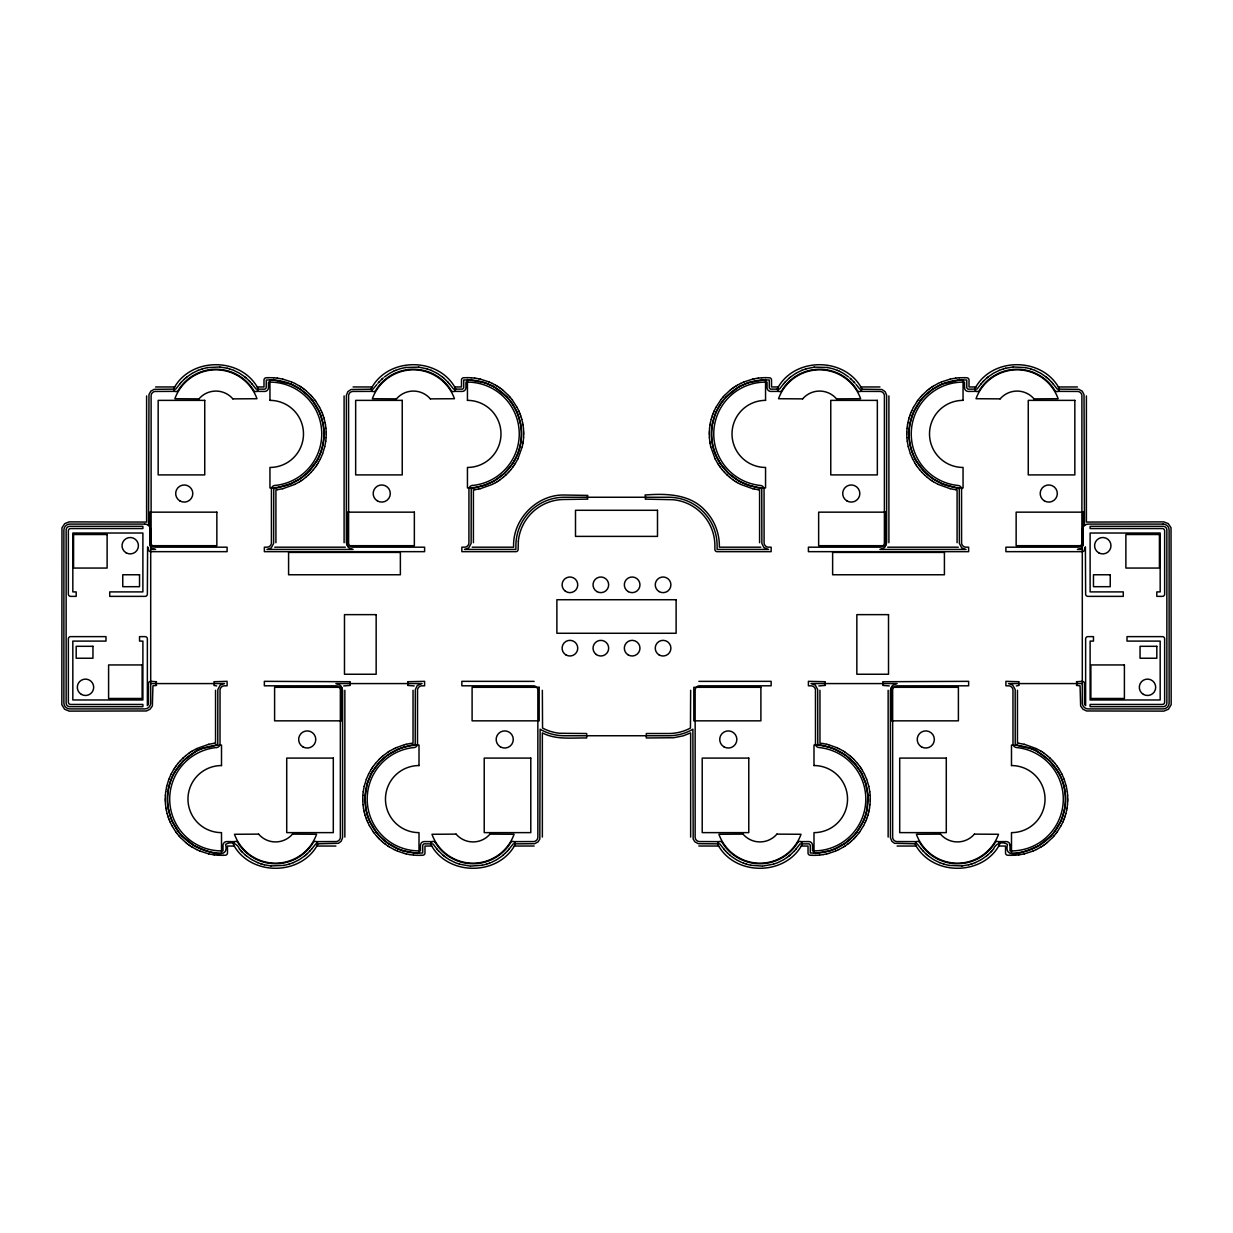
<?xml version="1.0" encoding="UTF-8"?>
<svg xmlns="http://www.w3.org/2000/svg" width="1233" height="1233" viewBox="0 0 1233 1233"><rect width="100%" height="100%" fill="white"/><g stroke="black" fill="none" stroke-linecap="round" stroke-linejoin="round"><path stroke-width="1.5" d="M165.237 799.046L165.361 795.455M326.221 433.954L326.098 437.545M362.733 799.046L362.856 795.455M523.717 433.954L523.593 437.545M709.283 433.862L709.314 432.12M870.236 800.88L870.267 799.138M906.779 433.862L906.81 432.12M1067.732 800.88L1067.763 799.138M518.353 541.164L518.122 549.425A2.235 2.235 0 0 1 515.887 551.66L461.851 551.66L461.851 547.19L464.903 547.159A4.47 4.47 0 0 0 468.91 543.152L468.941 489.177A3.776 3.776 0 0 1 472.239 485.432M709.314 432.028L709.545 428.437M870.236 800.972L869.989 804.563M906.81 432.028L907.041 428.437M1067.732 800.972L1067.485 804.563M165.361 795.362L165.715 791.786M326.098 437.638L325.743 441.214M362.856 795.362L363.211 791.786M523.593 437.638L523.239 441.214M709.561 428.344L710.023 424.799M907.056 428.344L907.519 424.799M869.989 804.656L869.512 808.201M1067.485 804.656L1067.007 808.201M165.731 791.694L166.702 786.361M325.728 441.306L324.757 446.639M363.226 791.694L364.197 786.361M522.977 443.032L523.224 441.306M522.962 443.125L522.253 446.639M710.038 424.691L710.362 422.981M712.551 423.381C710.116 435.511 712.042 448.458 717.899 459.37M907.534 424.691L907.858 422.981M910.046 423.381C907.611 435.511 909.538 448.458 915.395 459.37M866.984 809.619L867.909 795.562L865.705 783.417M869.188 810.019L869.496 808.309M1064.48 809.619C1066.93 797.489 1065.004 784.542 1059.147 773.63M1066.684 810.019L1066.992 808.309M710.378 422.888L711.194 419.39M712.566 423.351L714.986 414.889M907.873 422.888L908.69 419.39M910.062 423.351L912.482 414.889M866.984 809.649L865.705 814.766M868.803 811.823L869.173 810.112M1064.48 809.649L1062.06 818.111M1066.668 810.112L1065.851 813.61M166.717 786.269L168.829 779.318M324.741 446.731L322.63 453.682M364.213 786.269L366.324 779.318M522.237 446.731L517.937 458.753M868.356 813.61L868.787 811.915M367.295 783.417L364.999 797.304L366.016 809.619M711.21 419.297L711.688 417.617M908.706 419.297L909.183 417.617M867.847 815.383L868.325 813.703M1065.343 815.383L1065.821 813.703M367.311 783.387L371.349 773.63M711.718 417.525L712.258 415.875M909.214 417.525L909.754 415.875M865.689 814.782L864.564 818.111M867.292 817.125L867.832 815.475M1064.788 817.125L1065.327 815.475M712.289 415.783L712.874 414.134M909.784 415.783L910.37 414.134M866.676 818.866L867.261 817.217M1064.171 818.866L1064.757 817.217M168.859 779.225L171.017 774.247M322.599 453.775L320.441 458.753M366.355 779.225L368.513 774.247M712.905 414.041L713.553 412.423M714.986 414.874L716.327 411.622M910.401 414.041L911.048 412.423M912.482 414.874L913.823 411.622M864.564 818.126L863.223 821.378M865.998 820.577L866.645 818.959M1062.06 818.126L1060.704 821.378M1063.493 820.577L1064.141 818.959M713.583 412.331L714.277 410.728M911.079 412.331L911.773 410.728M865.273 822.272L865.967 820.669M1062.769 822.272L1063.463 820.669M714.323 410.651L715.911 407.429M716.342 411.606L719.656 405.395M911.819 410.651L913.406 407.429M913.838 411.606L920.172 401.033M863.208 821.394L856.873 831.967M865.227 822.349L863.639 825.571M1085.394 546.805L1085.641 594.136A2.235 2.235 0 0 0 1087.876 596.371L1123.278 596.371L1123.278 591.902L1090.111 591.902L1090.111 533.026L1160.176 533.026L1160.176 591.902L1156.816 591.902L1156.816 596.371L1162.411 596.371A2.235 2.235 0 0 0 1164.646 594.136L1164.646 530.791A2.235 2.235 0 0 0 1162.411 528.556L1090.111 528.556L1090.111 526.321L1163.52 526.337A3.73 3.73 0 0 1 1166.865 529.681L1166.865 703.319A3.73 3.73 0 0 1 1163.52 706.663L1090.111 706.679L1090.111 704.444L1162.411 704.444A2.235 2.235 0 0 0 1164.646 702.209L1164.646 638.864A2.235 2.235 0 0 0 1162.411 636.629L1127.008 636.629L1127.008 641.098L1160.176 641.098L1160.176 699.974L1090.111 699.974L1090.111 641.098L1093.471 641.098L1093.471 636.629L1087.876 636.629A2.235 2.235 0 0 0 1085.641 638.864L1085.626 705.584A3.73 3.73 0 0 1 1084.547 703.319L1084.531 683.575A2.235 2.235 0 0 0 1082.297 681.34L1076.455 681.726A4.84 4.84 0 0 1 1076.455 685.425L1080.062 685.81L1080.632 705.985L1082.975 709.222L1086.55 710.963L1163.844 711.117L1168.437 709.222L1171.165 704.659L1171.026 527.77L1168.267 523.64L1163.844 521.883L1086.396 522.068L1086.396 395.916M1060.704 821.394L1054.369 831.967M1062.723 822.349L1061.135 825.571M317.605 459.37C323.462 448.458 325.389 435.511 322.954 423.381M320.395 458.846L317.76 463.577M171.063 774.154L173.699 769.423M173.853 773.63C167.996 784.542 166.07 797.489 168.52 809.619M515.101 459.37C520.958 448.458 522.884 435.511 520.449 423.381M517.891 458.846L515.255 463.577M368.559 774.154L371.195 769.423M316.758 460.911L317.59 459.385M173.868 773.615L174.716 772.089M514.238 460.911L515.086 459.385M371.364 773.615L372.212 772.089M715.957 407.337L720.889 399.692M913.453 407.337L917.29 401.172M863.593 825.663L859.755 831.828M1061.089 825.663L1057.251 831.828M316.742 460.942L308.173 472.1M274.712 547.19L345.317 547.19M216.669 685.933L213.941 685.425A4.84 4.84 0 0 0 213.941 681.726L227.103 681.34L227.103 685.81L224.052 685.841A4.47 4.47 0 0 0 220.044 689.848L220.013 743.823A3.776 3.776 0 0 1 216.715 747.568M174.716 772.058L183.301 760.9L194.49 752.3M513.344 462.437L514.238 460.942M472.208 547.19L513.652 547.19C512.188 519.602 536.694 494.31 564.329 495.019L587.802 495.404A4.84 4.84 0 0 0 587.802 499.118L564.39 499.488A46.222 46.222 0 0 0 518.338 541.164M414.165 685.933L407.645 685.425A4.84 4.84 0 0 0 407.645 681.726L424.599 681.34L424.599 685.81L421.547 685.841A4.47 4.47 0 0 0 417.54 689.848L417.509 743.823A3.776 3.776 0 0 1 414.211 747.568M372.212 772.058L379.564 762.164L387.516 755.182M887.683 547.19L958.288 547.19M889.27 685.933L882.751 685.425A4.84 4.84 0 0 0 882.751 681.726L968.645 681.34L968.645 685.81L896.653 685.841A4.47 4.47 0 0 0 892.646 689.848L892.646 837.531A4.47 4.47 0 0 0 896.653 841.553L916.597 841.63M316.758 465.134L317.713 463.67M173.761 769.33L174.701 767.866M512.373 463.916L513.329 462.452M514.253 465.134L515.209 463.67M371.241 769.33L372.196 767.866M719.671 405.364L720.627 403.9M315.71 466.644L316.711 465.211M174.747 767.789L175.749 766.356M512.373 463.932L504.389 473.333L494.479 480.7M513.205 466.644L514.207 465.211M372.243 767.789L373.245 766.356M720.627 403.885L722.677 401.033M315.663 466.721L313.475 469.573M175.795 766.279L177.984 763.427M513.159 466.721L510.971 469.573M373.291 766.279L375.479 763.427M917.337 401.095L918.385 399.692M858.661 833.308L859.709 831.905M1084.793 547.806L1084.531 549.425A2.235 2.235 0 0 1 1082.297 551.66L1005.897 551.66L1005.897 547.19L1077.889 547.159A4.47 4.47 0 0 0 1081.896 543.152L1081.896 395.469A4.47 4.47 0 0 0 1077.889 391.447L1057.929 391.37M1056.157 833.308L1057.205 831.905M376.928 384.465L372.952 389.181L351.066 389.489L347.891 391.616L346.381 395.207L346.35 542.736L348.338 547.483L353.07 549.425L266.96 549.425L271.26 547.884L273.634 543.414L273.741 488.746L290.618 483.829M720.951 399.615L723.216 396.841M722.692 401.002L726.114 396.98M918.431 399.615L920.712 396.841M920.188 401.002L923.609 396.98M856.858 831.998L853.436 836.02M858.6 833.385L856.334 836.159M1054.354 831.998L1050.932 836.02M1056.095 833.385L1053.83 836.159M179.91 383.864L175.749 389.119L154.202 389.335L150.842 391.138L148.977 394.56L148.53 525.443M311.548 849.136L315.864 843.834L338.443 843.31L341.109 841.322L342.574 837.793L342.62 690.295L340.678 685.563L335.885 683.575L422.01 683.575L417.263 685.517L415.321 689.586L415.213 744.254L403.33 747.383M783.572 383.864L779.549 389.073L770.486 389.166L769.284 387.856L769.284 380.011L763.797 379.903M509.044 849.136L513.205 843.881L534.675 843.68L538.112 841.862L539.823 839.01L540.116 729.196L541.503 730.028A48.441 48.441 0 0 0 564.329 735.747L668.671 735.747A48.441 48.441 0 0 0 691.497 730.028L692.884 729.196L693.177 839.01L694.888 841.862L698.325 843.68L719.795 843.881L723.956 849.136M981.067 383.864L977.045 389.073L967.982 389.166L966.78 387.856L966.78 380.011L959.521 379.995M795.979 849.136L799.986 843.927L809.064 843.834L810.266 845.144L810.266 852.989L817.51 853.005M993.474 849.136C995.463 843.542 1002.213 840.814 1007.515 844.466C1002.83 862.853 1031.173 848.92 1038.494 845.884M179.91 383.864L181.405 382.138M311.548 849.136L310.053 850.862M783.587 383.864L785.067 382.138M509.044 849.136L507.549 850.862M981.083 383.864L982.562 382.138M795.963 849.136L794.484 850.862M993.459 849.136L991.979 850.862M313.413 469.65L311.055 472.331M178.045 763.35L180.403 760.669M510.909 469.65L508.551 472.331M375.541 763.35L379.178 759.343M377.899 383.278L378.901 382.138M723.278 396.779L724.449 395.485M920.774 396.779L921.945 395.485M1082.297 547.344L1077.426 549.425L1082.297 549.425M855.101 837.515L856.272 836.221M1052.597 837.515L1053.768 836.221M181.405 382.138L184.071 379.425M378.901 382.138L382.138 378.901M310.053 850.862L307.387 853.575M785.082 382.138L789.444 377.899M507.549 850.862L505.438 853.051M982.578 382.138L983.61 381.028M794.468 850.862L790.106 855.101M991.964 850.862L990.931 851.972M310.978 472.409L308.45 474.952M180.48 760.591L183.008 758.048M508.474 472.409L505.946 474.952M724.526 395.408L729.813 390.445M726.129 396.964L738.521 387.116M922.022 395.408L927.308 390.445M923.625 396.964L924.827 395.716M853.421 836.036L845.484 843.002M853.822 838.841L855.024 837.592M1050.917 836.036L1038.51 845.884M1052.52 837.592L1047.218 842.555M983.61 381.012L986.939 377.899M990.931 851.988L987.602 855.101M308.142 472.131L299.973 478.836L290.634 483.829M379.255 759.266L380.504 758.048M924.858 395.701L933.027 388.996L942.366 384.002M853.745 838.918L851.124 841.368M505.422 853.066L503.172 855.101M184.087 379.41L185.782 377.899M307.371 853.59L305.676 855.101M308.373 475.013L305.692 477.371M183.085 757.987L185.782 755.629M505.869 475.013L503.187 477.371M380.581 757.987L381.876 756.815M1084.47 525.443L1084.023 394.622L1082.22 391.185L1078.798 389.335L1057.251 389.119L1053.09 383.864M382.138 378.901L383.278 377.899M381.937 756.754L383.278 755.629M849.722 842.555L851.063 841.43M185.782 377.899L186.954 376.928M789.459 377.899L790.63 376.928M305.676 855.101L304.505 856.072M986.955 377.899L988.126 376.928M503.172 855.101L502.001 856.072M790.091 855.101L788.92 856.072M987.587 855.101L986.415 856.072M305.614 477.433L302.763 479.622M503.11 477.433L500.259 479.622M185.859 755.567L188.695 753.378M729.89 390.383L731.261 389.304M383.34 755.567L387.701 752.33M927.386 390.383L928.757 389.304M848.289 843.696L849.66 842.617M1045.784 843.696L1047.141 842.617M186.969 376.928L191.963 373.46M384.465 376.928L389.458 373.46M790.63 376.928L795.639 373.46M304.489 856.072L299.496 859.54M988.126 376.928L993.135 373.46M788.92 856.072L787.101 857.444M986.415 856.072L981.406 859.54M501.384 856.55L496.991 859.54M731.339 389.243L732.741 388.195M928.834 389.243L930.237 388.195M848.212 843.757L845.299 845.853M1044.305 844.805L1045.707 843.757M787.086 857.444L783.911 859.54M301.253 480.67L302.686 479.668M498.749 480.67L500.182 479.668M188.772 753.332L190.206 752.33M732.818 388.148L734.251 387.147M387.547 755.166L398.321 749.171M930.314 388.148L931.747 387.147M845.453 843.018L834.679 848.998M1042.794 845.853L1044.228 844.852M299.711 481.671L301.176 480.716M497.207 481.671L498.671 480.716M734.329 387.1L735.793 386.16M190.283 752.284L191.762 751.329M931.824 387.1L933.289 386.16M387.779 752.284L389.258 751.329M843.742 846.84L845.221 845.9M1041.238 846.84L1042.717 845.9M299.619 481.718L294.887 484.353M495.62 482.612L497.115 481.718M735.885 386.099L737.38 385.205M191.839 751.282L196.586 748.647M933.381 386.099L938.113 383.463M389.335 751.282L394.082 748.647M843.665 846.901L838.918 849.537M1041.161 846.901L1036.414 849.537M192.641 373.075L198.097 370.378M390.137 373.075L393.497 371.318M796.302 373.075L801.758 370.378M993.798 373.075L999.254 370.378M298.833 859.925L293.377 862.622M496.313 859.925L491.566 862.314M783.248 859.925L777.792 862.622M980.744 859.925L975.288 862.622M492.923 481.548L494.448 480.716M495.543 482.658L492.383 484.353M737.457 385.158L740.617 383.463M738.552 387.116L740.077 386.268M194.506 752.284C200.609 746.289 212.215 748.585 217.779 743.823L217.825 689.586L220.214 685.116L224.514 683.575L150.703 683.575M492.907 481.564L484.831 485.078M740.093 386.253L748.169 382.754M294.795 484.399L282.773 488.7M492.291 484.399L480.269 488.7M740.709 383.417L743.977 381.937M938.205 383.417L941.473 381.937M196.663 748.601L208.685 744.3M394.159 748.601L395.731 747.861M837.269 850.323L838.841 849.583M1036.336 849.583L1033.069 851.063M393.512 371.303L395.577 370.378M256.772 391.37L264.848 391.431A3.776 3.776 0 0 0 268.455 387.701L268.455 382.138L269.95 382.107A51.801 51.801 0 0 1 321.69 431.365A51.801 51.801 0 0 1 275.036 485.463M454.268 391.37L462.344 391.431A3.776 3.776 0 0 0 465.951 387.701L465.951 382.138L467.446 382.107A51.801 51.801 0 0 1 519.185 431.365A51.801 51.801 0 0 1 472.516 485.463M860.434 391.37L880.393 391.447A4.47 4.47 0 0 1 884.4 395.469L884.4 543.152A4.47 4.47 0 0 1 880.393 547.159L808.401 547.19L808.401 551.66L968.645 551.66L968.645 547.19L965.593 547.159A4.47 4.47 0 0 1 961.586 543.152L961.555 489.177M395.824 747.814L404.393 744.747M234.686 841.63L226.61 841.569A3.776 3.776 0 0 0 223.003 845.299L223.003 850.862L221.508 850.893A51.801 51.801 0 0 1 169.769 801.635A51.801 51.801 0 0 1 216.438 747.537M432.182 841.63L424.106 841.569A3.776 3.776 0 0 0 420.499 845.299L420.499 850.862L419.004 850.893A51.801 51.801 0 0 1 367.264 801.635A51.801 51.801 0 0 1 413.934 747.537M719.101 841.63L699.157 841.553A4.47 4.47 0 0 1 695.15 837.531L695.15 689.848A4.47 4.47 0 0 1 699.157 685.841L771.149 685.81L771.149 681.34L698.864 681.371M835.573 851.063L837.176 850.369M198.097 370.378L202.397 368.837M395.593 370.378L399.893 368.837M801.758 370.378L806.058 368.837M999.254 370.378L1003.554 368.837M293.362 862.622L289.061 864.163M490.857 862.622L489.455 863.177M975.272 862.622L972.436 863.686M744.069 381.906L752.731 379.117M941.565 381.906L950.227 379.117M942.382 383.987L959.505 379.995M398.336 749.171L403.314 747.383M834.664 849.013L829.686 850.785M835.481 851.094L828.607 853.421M1032.977 851.094L1024.315 853.883M777.083 862.9L773.492 864.163M489.439 863.177L486.557 864.163M972.421 863.701L970.987 864.163M748.2 382.739L763.766 379.903M484.8 485.078L471.237 488.746L471.129 543.414L468.756 547.884L464.487 549.425L515.887 549.425L515.887 545.695A48.441 48.441 0 0 1 564.329 497.253L668.671 497.253A48.441 48.441 0 0 1 717.113 545.695L717.113 549.425L768.56 549.425L763.813 547.483L761.871 543.414L761.763 488.746L748.2 485.078M202.397 368.837L207.576 367.588M806.074 368.837L814.258 367.141M1003.57 368.837L1005.758 368.235M289.061 864.163L283.883 865.412M486.557 864.163L482.134 865.273M773.476 864.163L763.011 866.059M970.972 864.163L968.784 864.765M829.67 850.801L817.541 853.005M400.633 368.621L405.827 367.465M404.486 744.732L406.181 744.3M826.819 853.883L828.514 853.452M1005.774 368.235L1013.264 366.987M968.768 864.765L962.033 865.936M752.824 379.101L754.534 378.731M282.681 488.715L277.348 489.686M950.319 379.101L955.652 378.13M478.466 489.085L480.176 488.715M208.778 744.285L214.11 743.314M406.274 744.285L409.788 743.576M826.726 853.899L823.212 854.592M1024.222 853.899L1018.89 854.87M482.118 865.273L470.759 866.105M754.627 378.716L758.156 378.13M478.373 489.1L474.844 489.686M207.591 367.588L219.721 366.987M283.867 865.412L270.983 865.936M405.827 367.465L418.727 367.141M409.88 743.561L413.04 743.145L413.04 690.295M823.12 854.608L819.56 855.085M758.264 378.115L761.824 377.76M955.76 378.115L959.32 377.76M277.24 489.701L275.915 489.855L275.915 542.705M474.736 489.701L473.41 489.855L473.41 542.705M214.218 743.299L215.544 743.145L215.544 690.295M1018.782 854.885L1015.221 855.24M814.273 367.141L827.173 367.465M962.017 865.936L949.133 865.412M819.467 855.085L815.892 855.332M1013.279 366.987L1025.409 367.588M268.054 377.668L265.927 377.791A2.235 2.235 0 0 0 264.001 379.903L263.985 386.962L257.158 386.962M761.917 377.76L765.508 377.637M959.413 377.76L964.838 377.668M223.404 855.332L225.531 855.209A2.235 2.235 0 0 0 227.473 853.097L227.473 846.038L234.301 846.038M534.136 846.008L514.284 846.038M420.9 855.332L423.027 855.209A2.235 2.235 0 0 0 424.969 853.097L424.969 846.038L431.797 846.038M1015.129 855.24L1009.704 855.332M762.241 866.105L750.882 865.273M268.162 377.668L273.587 377.76M467.399 377.637L463.423 377.791A2.235 2.235 0 0 0 461.496 379.903L461.481 386.962L454.653 386.962M223.296 855.332L217.871 855.24M420.792 855.332L417.216 855.332M815.784 855.332L812.208 855.332M155.574 386.962L174.67 386.962M353.07 386.962L372.166 386.962M778.347 386.962L771.519 386.962L771.519 379.934A2.235 2.235 0 0 0 769.577 377.791L765.601 377.637M860.834 386.962L879.93 386.962M975.842 386.962L969.015 386.962L969.015 379.934A2.235 2.235 0 0 0 967.073 377.791L964.946 377.668M1058.33 386.962L1077.426 386.962M198.929 398.876L174.87 398.721A43.602 43.602 0 0 1 256.973 398.721L232.914 398.876M396.425 398.876L372.366 398.721A43.602 43.602 0 0 1 454.468 398.721L430.409 398.876M802.591 398.876L778.532 398.721A43.602 43.602 0 0 1 860.634 398.721L836.575 398.876M1000.086 398.876L976.027 398.721A43.602 43.602 0 0 1 1058.13 398.721L1034.071 398.876M760.792 547.19L719.348 547.19C719.733 533.442 714.323 519.663 704.582 509.938C689.509 493.801 665.373 493.4 645.013 495.019L645.198 495.404A4.84 4.84 0 0 1 645.198 499.118L673.203 499.719A46.222 46.222 0 0 1 714.878 545.757L714.878 549.425A2.235 2.235 0 0 0 717.113 551.66L771.149 551.66L771.149 547.19L768.097 547.159A4.47 4.47 0 0 1 764.09 543.152L764.059 489.177A3.838 3.838 0 0 0 760.484 485.463A51.801 51.801 0 0 1 713.815 431.365A51.801 51.801 0 0 1 765.554 382.107L767.049 382.138L767.049 387.809A3.776 3.776 0 0 0 770.764 391.431L778.732 391.37M150.703 549.425L155.574 549.425L150.703 547.344M1082.297 683.575L1008.486 683.575L1012.786 685.116L1015.175 689.586L1015.221 743.823C1020.785 748.585 1032.391 746.289 1038.494 752.284M343.73 685.933L350.249 685.425A4.84 4.84 0 0 1 350.249 681.726L264.355 681.34L264.355 685.81L336.347 685.841A4.47 4.47 0 0 1 340.354 689.848L340.354 837.531A4.47 4.47 0 0 1 336.347 841.553L316.403 841.63M818.835 685.933L825.355 685.425A4.84 4.84 0 0 1 825.355 681.726L808.401 681.34L808.401 685.81L811.453 685.841A4.47 4.47 0 0 1 815.46 689.848L815.491 743.931M1016.331 685.933L1019.059 685.425A4.84 4.84 0 0 1 1019.059 681.726L1005.897 681.34L1005.897 685.81L1008.948 685.841A4.47 4.47 0 0 1 1012.956 689.848L1012.987 743.931A3.838 3.838 0 0 0 1016.562 747.537A51.801 51.801 0 0 1 1063.231 801.635A51.801 51.801 0 0 1 1011.492 850.893L1009.997 850.862L1009.997 845.191M258.545 834.125L234.486 834.279A43.602 43.602 0 0 0 316.588 834.279L292.529 834.125M456.04 834.125L431.982 834.279A43.602 43.602 0 0 0 514.084 834.279L490.025 834.125M742.975 834.125L718.916 834.279A43.602 43.602 0 0 0 801.018 834.279L776.96 834.125M940.471 834.125L916.412 834.279A43.602 43.602 0 0 0 998.514 834.279L974.455 834.125M316.789 846.038L335.885 846.038M718.716 846.038L698.864 846.008M801.203 846.038L808.031 846.038L808.031 853.097A2.235 2.235 0 0 0 809.973 855.209L812.1 855.332M897.115 846.038L916.211 846.038M998.699 846.038L1005.527 846.038L1005.527 853.097A2.235 2.235 0 0 0 1007.469 855.209L1009.596 855.332M467.492 377.637L471.083 377.76M469.203 379.903L463.716 380.041L463.716 387.856L462.668 389.135L453.59 389.119L449.429 383.864M469.234 379.903L484.8 382.739M273.479 379.995L266.266 380.011L266.189 387.994L264.879 389.181L256.094 389.119L251.933 383.864M534.136 681.371L461.851 681.34L461.851 685.81L533.843 685.841A4.47 4.47 0 0 1 537.85 689.848L537.85 837.531A4.47 4.47 0 0 1 533.843 841.553L513.899 841.63M415.49 853.005L422.734 852.989L422.734 845.144L423.936 843.834L433.014 843.927L437.021 849.136M417.108 855.332L413.533 855.085M469.989 866.059L459.524 864.163M471.176 377.76L474.736 378.115M273.68 377.76L277.24 378.115M273.495 379.995L290.618 383.987M415.459 853.005L403.33 850.801M217.779 855.24L214.218 854.885M219.736 366.987L227.226 368.235M270.967 865.936L264.232 864.765M955.76 489.701L957.085 489.855L957.085 542.705M758.264 489.701L759.59 489.855L759.59 542.705M1018.782 743.299L1017.456 743.145L1017.456 690.295M413.44 855.085L409.88 854.608M418.742 367.141L426.926 368.837M474.844 378.13L478.373 378.716M277.348 378.13L282.681 379.101M955.652 489.686L950.319 488.715M758.156 489.686L754.627 489.1M1018.89 743.314L1024.222 744.285M823.12 743.561L819.96 743.145L819.96 690.295M214.11 854.87L208.778 853.899M827.173 367.465L832.367 368.621M823.212 743.576L826.726 744.285M409.788 854.592L406.274 853.899M1025.424 367.588L1030.603 368.837M949.117 865.412L943.939 864.163M750.866 865.273L746.443 864.163M478.466 378.731L480.176 379.101M752.824 488.715L754.534 489.085M950.227 488.7L938.205 484.399M480.269 379.117L488.931 381.906M752.731 488.7L740.709 484.399M282.773 379.117L291.435 381.906M1024.315 744.3L1036.336 748.601M826.819 744.3L828.514 744.732M404.486 853.452L406.181 853.883M208.685 853.883L200.023 851.094M227.242 368.235L229.43 368.837M264.216 864.765L262.028 864.163M828.607 744.747L837.176 747.814M829.67 747.383L817.787 744.254L817.679 689.586L815.29 685.116L811.037 683.575L897.115 683.575L892.384 685.517L890.38 690.264L890.426 837.793L891.891 841.322L894.557 843.31L917.136 843.834L921.452 849.136M404.393 853.421L397.519 851.094M1030.603 368.837L1034.903 370.378M833.107 368.837L837.407 370.378M426.942 368.837L431.242 370.378M229.446 368.837L233.746 370.378M943.939 864.163L939.638 862.622M746.443 864.163L743.561 863.177M459.508 864.163L455.917 862.9M262.012 864.163L260.579 863.701M829.686 747.383L834.664 749.171M403.314 850.785L398.336 849.013M260.564 863.686L257.728 862.622M484.831 382.754L492.907 386.253M748.169 485.078L740.093 481.564M743.545 863.177L742.143 862.622M942.382 483.829L959.259 488.746L959.366 543.414L961.74 547.884L966.04 549.425L879.93 549.425L884.662 547.483L886.65 542.736L886.619 395.207L885.155 391.678L881.934 389.489L859.894 389.166L856.072 384.465M1034.903 370.378L1040.359 373.075M837.423 370.378L839.488 371.303M431.242 370.378L436.698 373.075M233.746 370.378L239.202 373.075M939.623 862.622L934.167 859.925M455.208 862.622L449.752 859.925M257.712 862.622L252.256 859.925M976.228 391.37L968.259 391.431A3.776 3.776 0 0 1 964.499 387.809M372.566 391.37L352.607 391.447A4.47 4.47 0 0 0 348.6 395.469L348.6 543.152A4.47 4.47 0 0 0 352.607 547.159L424.599 547.19L424.599 551.66L264.355 551.66L264.355 547.19L267.407 547.159A4.47 4.47 0 0 0 271.414 543.152L271.445 489.177A3.776 3.776 0 0 1 274.743 485.432M175.071 391.37L155.111 391.447A4.47 4.47 0 0 0 151.104 395.469L151.104 543.152A4.47 4.47 0 0 0 155.111 547.159L227.103 547.19L227.103 551.66L150.703 551.66A2.235 2.235 0 0 1 148.469 549.425L148.207 547.806M998.314 841.63L1006.267 841.569A3.776 3.776 0 0 1 1010.043 845.191M800.818 841.63L808.771 841.569A3.776 3.776 0 0 1 812.547 845.191M942.366 483.829L933.042 478.836L924.858 472.131M489.023 381.937L492.291 383.417M291.527 381.937L294.795 383.417M290.634 384.002L299.958 388.981L308.142 395.701M834.679 749.171L845.453 755.166M398.321 848.998L387.547 843.018M395.824 850.369L397.427 851.063M199.931 851.063L196.663 849.583M741.434 862.314L736.687 859.925M837.269 747.861L838.841 748.601M394.159 849.583L395.731 850.323M839.503 371.318L842.863 373.075M938.113 484.353L933.381 481.718M740.617 484.353L737.457 482.658M492.383 383.463L495.543 385.158M1036.414 748.647L1041.161 751.282M294.887 383.463L299.619 386.099M838.918 748.647L843.665 751.282M394.082 849.537L389.335 846.901M196.586 849.537L191.839 846.901M738.552 480.716L740.077 481.548M492.923 386.268L494.448 387.116M194.506 845.884C201.981 848.967 230.124 862.884 225.577 844.358C231.188 840.937 237.414 843.557 239.526 849.136M738.521 480.7L728.626 473.349L720.627 463.932M735.885 481.718L737.38 482.612M495.62 385.205L497.115 386.099M494.479 387.116L506.871 396.964M1038.51 752.3L1049.684 760.869L1058.284 772.058M194.49 845.884L182.083 836.036M1041.037 373.46L1046.031 376.928M843.542 373.46L848.535 376.928M437.361 373.46L442.37 376.928M239.865 373.46L244.874 376.928M933.504 859.54L928.511 856.072M736.009 859.54L731.616 856.55M449.089 859.54L445.914 857.444M251.594 859.54L246.585 856.072M931.824 480.716L933.289 481.671M734.329 480.716L735.793 481.671M497.207 386.16L498.671 387.1M1041.238 751.329L1042.717 752.284M299.711 386.16L301.176 387.1M843.742 751.329L845.221 752.284M387.779 845.9L389.258 846.84M190.283 845.9L191.762 846.84M930.314 479.668L931.747 480.67M732.818 479.668L734.251 480.67M1042.794 752.33L1044.228 753.332M498.749 387.147L500.182 388.148M845.299 752.33L849.66 755.567M301.253 387.147L302.686 388.148M387.701 845.853L384.788 843.757M188.772 844.852L190.206 845.853M445.899 857.444L444.08 856.072M930.237 479.622L927.386 477.433M732.741 479.622L729.89 477.433M1044.305 753.378L1047.141 755.567M500.259 388.195L501.661 389.243M845.484 755.182L854.608 763.458L860.788 772.058M302.763 388.195L304.166 389.243M387.516 843.002L379.579 836.036M187.293 843.757L188.695 844.805M501.739 389.304L503.11 390.383M304.243 389.304L305.614 390.383M383.34 842.617L384.711 843.696M185.859 842.617L187.216 843.696M1046.046 376.928L1047.218 377.899M442.37 376.928L443.541 377.899M928.495 856.072L927.324 855.101M244.874 376.928L246.045 377.899M730.999 856.072L729.828 855.101M444.08 856.072L442.909 855.101M246.585 856.072L245.413 855.101M927.308 477.371L924.627 475.013M729.813 477.371L727.131 475.013M1047.218 755.629L1049.915 757.987M503.187 390.445L508.474 395.408M849.722 755.629L851.063 756.754M305.692 390.445L310.978 395.408M381.937 841.43L383.278 842.555M185.782 842.555L180.48 837.592M1047.218 377.899L1048.913 379.41M849.722 377.899L850.862 378.901M443.556 377.899L447.918 382.138M927.324 855.101L925.629 853.59M246.061 377.899L249.39 381.012M729.828 855.101L727.578 853.066M442.894 855.101L438.532 850.862M245.398 855.101L242.069 851.988M851.124 756.815L852.419 757.987M381.876 841.368L379.255 838.918M850.862 378.901L854.099 382.138M1048.929 379.425L1051.595 382.138M925.613 853.575L922.947 850.862M924.55 474.952L922.022 472.409M1049.992 758.048L1052.52 760.591M727.054 474.952L724.526 472.409M852.496 758.048L853.745 759.266M727.562 853.051L725.451 850.862M924.827 472.1L916.258 460.942M853.822 759.343L857.459 763.35M308.173 395.716L309.375 396.964M377.976 837.592L379.178 838.841M249.39 381.028L250.422 382.138M242.069 851.972L241.036 850.862M921.945 472.331L919.587 469.65M1052.597 760.669L1054.955 763.35M724.449 472.331L722.091 469.65M508.551 395.485L509.722 396.779M506.886 396.98L510.308 401.002M311.055 395.485L312.226 396.779M309.391 396.98L312.812 401.002M379.564 836.02L376.142 831.998M376.728 836.221L377.899 837.515M182.068 836.02L178.646 831.998M179.232 836.221L180.403 837.515M1051.595 382.138L1053.09 383.864M854.099 382.138L855.101 383.278M922.947 850.862L921.452 849.136M447.933 382.138L449.413 383.864M725.451 850.862L723.956 849.136M250.438 382.138L251.917 383.864M438.516 850.862L437.037 849.136M241.021 850.862L239.541 849.136M509.784 396.841L512.049 399.615M312.288 396.841L314.569 399.615M376.666 836.159L374.4 833.385M179.17 836.159L176.905 833.385M919.525 469.573L917.337 466.721M1055.016 763.427L1057.205 766.279M722.029 469.573L719.841 466.721M857.521 763.427L859.709 766.279M512.111 399.692L517.043 407.337M510.323 401.033L512.373 403.885M314.615 399.692L315.663 401.095M312.828 401.033L319.162 411.606M376.127 831.967L369.792 821.394M373.291 831.905L374.339 833.308M178.631 831.967L172.296 821.394M175.795 831.905L176.843 833.308M916.289 465.211L917.29 466.644M1057.251 766.356L1058.253 767.789M718.793 465.211L719.795 466.644M859.755 766.356L860.757 767.789M315.71 401.172L319.547 407.337M373.245 831.828L369.407 825.663M175.749 831.828L171.911 825.663M915.287 463.67L916.242 465.134M1058.299 767.866L1059.239 769.33M719.671 462.452L720.627 463.916M717.791 463.67L718.747 465.134M860.804 767.866L861.759 769.33M512.373 403.9L513.329 405.364M915.24 463.577L912.605 458.846M1059.301 769.423L1061.937 774.154M718.762 460.942L719.656 462.437M717.745 463.577L715.109 458.846M861.805 769.423L864.441 774.154M513.344 405.395L516.658 411.606M915.41 459.385L916.242 460.911M1058.284 772.089L1059.132 773.615M717.914 459.385L718.762 460.911M860.788 772.089L861.636 773.615M861.651 773.63L865.689 783.387M517.089 407.429L518.677 410.651M319.594 407.429L321.181 410.651M369.361 825.571L367.773 822.349M171.865 825.571L170.277 822.349M1061.983 774.247L1064.141 779.225M912.559 458.753L910.401 453.775M864.487 774.247L866.645 779.225M715.063 458.753L710.763 446.731M147.606 546.805L147.359 594.136A2.235 2.235 0 0 1 145.124 596.371L109.722 596.371L109.722 591.902L142.889 591.902L142.889 533.026L72.824 533.026L72.824 591.902L76.184 591.902L76.184 596.371L70.589 596.371A2.235 2.235 0 0 1 68.354 594.136L68.354 530.791A2.235 2.235 0 0 1 70.589 528.556L142.889 528.556L142.889 526.321L69.48 526.337A3.73 3.73 0 0 0 66.135 529.681L66.135 703.319A3.73 3.73 0 0 0 69.48 706.663L142.889 706.679L142.889 704.444L70.589 704.444A2.235 2.235 0 0 1 68.354 702.209L68.354 638.864A2.235 2.235 0 0 1 70.589 636.629L105.992 636.629L105.992 641.098L72.824 641.098L72.824 699.974L142.889 699.974L142.889 641.098L139.529 641.098L139.529 636.629L145.124 636.629A2.235 2.235 0 0 1 147.359 638.864L147.374 705.584A3.73 3.73 0 0 0 148.453 703.319L148.469 683.575A2.235 2.235 0 0 1 150.703 681.34L156.545 681.726A4.84 4.84 0 0 0 156.545 685.425L152.938 685.81L152.368 705.985L150.025 709.222L146.45 710.963L69.156 711.117L64.563 709.222L61.835 704.659L61.974 527.77L64.733 523.64L69.156 521.883L146.604 522.068L146.604 395.916M518.723 410.728L519.417 412.331M516.673 411.622L518.014 414.874M321.227 410.728L321.921 412.331M319.177 411.622L320.518 414.874M369.777 821.378L368.436 818.126M367.033 820.669L367.727 822.272M172.296 821.378L170.94 818.126M169.537 820.669L170.231 822.272M519.447 412.423L520.095 414.041M321.952 412.423L322.599 414.041M366.355 818.959L367.002 820.577M168.859 818.959L169.507 820.577M1064.171 779.318L1066.283 786.269M910.37 453.682L908.259 446.731M866.676 779.318L868.787 786.269M520.126 414.134L520.711 415.783M518.014 414.889L520.434 423.351M322.63 414.134L323.216 415.783M320.518 414.889L322.938 423.351M368.436 818.111L367.311 814.782M365.739 817.217L366.324 818.866M170.94 818.111L168.52 809.649M168.243 817.217L168.829 818.866M520.742 415.875L521.282 417.525M323.246 415.875L323.786 417.525M365.168 815.475L365.708 817.125M167.673 815.475L168.212 817.125M521.312 417.617L521.79 419.297M323.817 417.617L324.294 419.297M367.295 814.766L366.016 809.649M364.675 813.703L365.153 815.383M167.179 813.703L167.657 815.383M521.806 419.39L522.622 422.888M324.31 419.39L325.127 422.888M364.213 811.915L364.644 813.61M167.149 813.61L166.332 810.112M1066.298 786.361L1067.269 791.694M908.243 446.639L907.272 441.306M868.803 786.361L869.774 791.694M710.747 446.639L710.038 443.125M363.827 810.112L364.197 811.823M522.638 422.981L522.962 424.691M325.142 422.981L325.466 424.691M363.504 808.309L363.812 810.019M166.008 808.309L166.316 810.019M709.776 441.306L710.023 443.032M522.977 424.799L523.439 428.344M325.481 424.799L325.944 428.344M363.488 808.201L363.011 804.656M165.993 808.201L165.515 804.656M1067.285 791.786L1067.639 795.362M907.257 441.214L906.902 437.638M869.789 791.786L870.144 795.362M709.761 441.214L709.407 437.638M523.455 428.437L523.686 432.028M363.011 804.563L362.764 800.972M325.959 428.437L326.19 432.028M165.515 804.563L165.268 800.972M1067.639 795.455L1067.763 799.046M906.902 437.545L906.779 433.954M870.144 795.455L870.267 799.046M709.407 437.545L709.283 433.954M964.545 387.809L964.545 382.138L963.05 382.107A51.801 51.801 0 0 0 911.31 431.365A51.801 51.801 0 0 0 957.964 485.463A3.838 3.838 0 0 1 961.648 489.069M812.501 845.191L812.501 850.862L813.996 850.893A51.801 51.801 0 0 0 865.736 801.635A51.801 51.801 0 0 0 819.066 747.537A3.838 3.838 0 0 1 815.398 743.931M523.686 432.12L523.717 433.862M362.733 799.138L362.764 800.88M326.19 432.12L326.221 433.862M165.237 799.138L165.268 800.88M888.901 395.916L888.901 542.705M888.145 690.295L888.145 837.084M690.65 690.295L690.449 728.056A46.268 46.268 0 0 1 668.61 733.512L646.308 733.512L646.308 737.981L673.742 737.719L683.267 735.824L690.65 732.895L690.65 837.084M542.35 690.295L542.551 728.056A46.207 46.207 0 0 0 559.797 733.281L586.692 733.512L586.692 737.981C572.004 737.688 555.96 740.047 542.35 732.895L542.35 837.084M344.855 690.295L344.855 837.084M344.099 395.916L344.099 542.705M797.705 842.54A44.172 44.172 0 0 1 722.23 842.54A2.42 2.42 0 0 0 718.901 841.754A2.42 2.42 0 0 0 718.115 845.083C735.13 876.016 784.789 876.016 801.804 845.083A2.42 2.42 0 0 0 801.034 841.754A2.42 2.42 0 0 0 797.689 842.524M776.929 834.094A22.302 22.302 0 0 1 742.99 834.094M974.424 834.094A22.302 22.302 0 0 1 940.486 834.094M802.621 398.906A22.302 22.302 0 0 1 836.56 398.906M1000.117 398.906A22.302 22.302 0 0 1 1034.055 398.906M435.295 842.54A44.172 44.172 0 0 0 510.77 842.54A2.42 2.42 0 0 1 514.099 841.754A2.42 2.42 0 0 1 514.885 845.083C497.87 876.016 448.211 876 431.196 845.083A2.42 2.42 0 0 1 431.966 841.754A2.42 2.42 0 0 1 435.311 842.524M490.01 834.094A22.302 22.302 0 0 1 456.071 834.094M292.514 834.094A22.302 22.302 0 0 1 258.576 834.094M396.44 398.906A22.302 22.302 0 0 1 430.379 398.906M198.945 398.906A22.302 22.302 0 0 1 232.883 398.906M174.5 387.239L174.069 387.917A2.42 2.42 0 0 0 174.855 391.246A2.42 2.42 0 0 0 178.184 390.476A44.172 44.172 0 0 1 253.659 390.46A2.42 2.42 0 0 0 256.988 391.246A2.42 2.42 0 0 0 257.759 387.917C240.897 357.262 191.916 356.938 174.516 387.208M371.996 387.239L371.565 387.917A2.42 2.42 0 0 0 372.351 391.246A2.42 2.42 0 0 0 375.68 390.476A44.172 44.172 0 0 1 451.155 390.46A2.42 2.42 0 0 0 454.484 391.246A2.42 2.42 0 0 0 455.254 387.917C438.393 357.293 389.397 356.892 372.012 387.208M317.39 845.083C300.374 875.969 250.715 876.046 233.7 845.083A2.42 2.42 0 0 1 234.47 841.754A2.42 2.42 0 0 1 237.815 842.524A44.172 44.172 0 0 0 313.274 842.54A2.42 2.42 0 0 1 316.604 841.754A2.42 2.42 0 0 1 317.39 845.083M778.162 387.239L777.746 387.917A2.42 2.42 0 0 0 778.516 391.246A2.42 2.42 0 0 0 781.861 390.476A44.172 44.172 0 0 1 857.32 390.46A2.42 2.42 0 0 0 860.649 391.246A2.42 2.42 0 0 0 861.435 387.917C844.559 357.308 795.578 356.876 778.193 387.208M975.657 387.239L975.241 387.917A2.42 2.42 0 0 0 976.012 391.246A2.42 2.42 0 0 0 979.356 390.476A44.172 44.172 0 0 1 1054.816 390.46A2.42 2.42 0 0 0 1058.145 391.246A2.42 2.42 0 0 0 1058.931 387.917C1042.055 357.354 993.074 356.83 975.688 387.208M999.3 845.083C982.285 876.046 932.626 875.969 915.61 845.083A2.42 2.42 0 0 1 916.396 841.754A2.42 2.42 0 0 1 919.726 842.524A44.172 44.172 0 0 0 995.201 842.54A2.42 2.42 0 0 1 998.53 841.754A2.42 2.42 0 0 1 999.3 845.083M204.74 400.371L158.163 400.371L158.163 474.905L204.74 474.905L204.74 400.371M402.235 400.371L355.659 400.371L355.659 474.905L402.235 474.905L402.235 400.371M877.341 400.371L830.765 400.371L830.765 474.905L877.341 474.905L877.341 400.371M1074.837 400.371L1028.26 400.371L1028.26 474.905L1074.837 474.905L1074.837 400.371M657.497 510.292L575.503 510.292L575.503 536.386L657.497 536.386L657.497 510.292M216.854 512.157L149.779 512.157L149.779 545.695L216.854 545.695L216.854 512.157M414.35 512.157L347.274 512.157L347.274 545.695L414.35 545.695L414.35 512.157M885.726 512.157L818.65 512.157L818.65 545.695L885.726 545.695L885.726 512.157M1083.221 512.157L1016.146 512.157L1016.146 545.695L1083.221 545.695L1083.221 512.157M144.754 524.087L69.849 524.087A5.965 5.965 0 0 0 63.885 530.051L63.885 702.949A5.965 5.965 0 0 0 69.849 708.913L144.754 708.913A5.965 5.965 0 0 0 150.703 702.949L150.703 530.051A5.965 5.965 0 0 0 144.754 524.087M1163.151 524.087L1088.246 524.087A5.965 5.965 0 0 0 1082.297 530.051L1082.297 702.949A5.965 5.965 0 0 0 1088.246 708.913L1163.151 708.913A5.965 5.965 0 0 0 1169.115 702.949L1169.115 530.051A5.965 5.965 0 0 0 1163.151 524.087M107.117 534.521L73.579 534.521L73.579 568.059L107.117 568.059L107.117 534.521M1159.421 534.521L1125.883 534.521L1125.883 568.059L1159.421 568.059L1159.421 534.521M400.371 552.415L288.584 552.415L288.584 574.763L400.371 574.763L400.371 552.415M944.416 552.415L832.629 552.415L832.629 574.763L944.416 574.763L944.416 552.415M139.529 574.763L122.761 574.763L122.761 586.692L139.529 586.692L139.529 574.763M1110.239 574.763L1093.471 574.763L1093.471 586.692L1110.239 586.692L1110.239 574.763M676.116 599.731L556.884 599.731L556.884 633.269L676.116 633.269L676.116 599.731M376.157 614.635L344.485 614.635L344.485 674.251L376.157 674.251L376.157 614.635M888.515 614.635L856.843 614.635L856.843 674.251L888.515 674.251L888.515 614.635M92.953 646.308L76.184 646.308L76.184 658.237L92.953 658.237L92.953 646.308M1156.816 646.308L1140.047 646.308L1140.047 658.237L1156.816 658.237L1156.816 646.308M142.134 664.941L108.596 664.941L108.596 698.479L142.134 698.479L142.134 664.941M1124.404 664.941L1090.866 664.941L1090.866 698.479L1124.404 698.479L1124.404 664.941M341.68 687.305L274.605 687.305L274.605 720.843L341.68 720.843L341.68 687.305M539.175 687.305L472.1 687.305L472.1 720.843L539.175 720.843L539.175 687.305M760.9 687.305L693.825 687.305L693.825 720.843L760.9 720.843L760.9 687.305M958.395 687.305L891.32 687.305L891.32 720.843L958.395 720.843L958.395 687.305M333.295 758.095L286.719 758.095L286.719 832.629L333.295 832.629L333.295 758.095M530.791 758.095L484.215 758.095L484.215 832.629L530.791 832.629L530.791 758.095M748.785 758.095L702.209 758.095L702.209 832.629L748.785 832.629L748.785 758.095M946.281 758.095L899.705 758.095L899.705 832.629L946.281 832.629L946.281 758.095M1011.492 765.554L1011.492 745.056A54.036 54.036 0 0 1 1065.528 799.092A54.036 54.036 0 0 1 1011.492 853.128L1011.492 832.629A33.538 33.538 0 0 0 1045.029 799.092A33.538 33.538 0 0 0 1011.492 765.554M963.05 400.371L963.05 379.872A54.036 54.036 0 0 0 909.014 433.908A54.036 54.036 0 0 0 963.05 487.944L963.05 467.446A33.538 33.538 0 0 1 929.512 433.908A33.538 33.538 0 0 1 963.05 400.371M813.996 765.554L813.996 745.056A54.036 54.036 0 0 1 868.032 799.092A54.036 54.036 0 0 1 813.996 853.128L813.996 832.629A33.538 33.538 0 0 0 847.533 799.092A33.538 33.538 0 0 0 813.996 765.554M765.554 400.371L765.554 379.872A54.036 54.036 0 0 0 711.518 433.908A54.036 54.036 0 0 0 765.554 487.944L765.554 467.446A33.538 33.538 0 0 1 732.017 433.908A33.538 33.538 0 0 1 765.554 400.371M467.446 400.371L467.446 379.872A54.036 54.036 0 0 1 521.482 433.908A54.036 54.036 0 0 1 467.446 487.944L467.446 467.446A33.538 33.538 0 0 0 500.983 433.908A33.538 33.538 0 0 0 467.446 400.371M419.004 765.554L419.004 745.056A54.036 54.036 0 0 0 364.968 799.092A54.036 54.036 0 0 0 419.004 853.128L419.004 832.629A33.538 33.538 0 0 1 385.467 799.092A33.538 33.538 0 0 1 419.004 765.554M269.95 400.371L269.95 379.872A54.036 54.036 0 0 1 323.986 433.908A54.036 54.036 0 0 1 269.95 487.944L269.95 467.446A33.538 33.538 0 0 0 303.488 433.908A33.538 33.538 0 0 0 269.95 400.371M221.508 765.554L221.508 745.056A54.036 54.036 0 0 0 167.472 799.092A54.036 54.036 0 0 0 221.508 853.128L221.508 832.629A33.538 33.538 0 0 1 187.971 799.092A33.538 33.538 0 0 1 221.508 765.554M659.162 591.609A7.83 7.83 0 0 0 670.906 584.827A7.83 7.83 0 0 0 659.162 578.046A7.83 7.83 0 0 0 659.162 591.609M659.162 654.954A7.83 7.83 0 0 0 670.906 648.173A7.83 7.83 0 0 0 659.162 641.391A7.83 7.83 0 0 0 659.162 654.954M628.244 591.609A7.83 7.83 0 0 0 639.973 584.827A7.83 7.83 0 0 0 628.244 578.046A7.83 7.83 0 0 0 628.244 591.609M628.244 654.954A7.83 7.83 0 0 0 639.973 648.173A7.83 7.83 0 0 0 628.244 641.391A7.83 7.83 0 0 0 628.244 654.954M596.942 591.609A7.83 7.83 0 0 0 608.67 584.827A7.83 7.83 0 0 0 596.942 578.046A7.83 7.83 0 0 0 596.942 591.609M596.294 654.538A7.83 7.83 0 0 0 608.64 648.943A7.83 7.83 0 0 0 597.62 641.052A7.83 7.83 0 0 0 596.294 654.538M565.361 591.193A7.83 7.83 0 0 0 577.707 585.598A7.83 7.83 0 0 0 566.687 577.691A7.83 7.83 0 0 0 565.361 591.193M566.009 654.954A7.83 7.83 0 0 0 577.753 648.173A7.83 7.83 0 0 0 566.009 641.391A7.83 7.83 0 0 0 566.009 654.954M724.002 746.89A8.569 8.569 0 0 0 736.856 739.476A8.569 8.569 0 0 0 724.002 732.048A8.569 8.569 0 0 0 724.002 746.89M921.498 746.89A8.569 8.569 0 0 0 934.352 739.476A8.569 8.569 0 0 0 921.498 732.048A8.569 8.569 0 0 0 921.498 746.89M846.979 500.952A8.569 8.569 0 0 0 859.833 493.524A8.569 8.569 0 0 0 846.979 486.11A8.569 8.569 0 0 0 846.979 500.952M1044.474 500.952A8.569 8.569 0 0 0 1057.328 493.524A8.569 8.569 0 0 0 1044.474 486.11A8.569 8.569 0 0 0 1044.474 500.952M500.428 746.89A8.569 8.569 0 0 0 513.282 739.476A8.569 8.569 0 0 0 500.428 732.048A8.569 8.569 0 0 0 500.428 746.89M302.933 746.89A8.569 8.569 0 0 0 315.787 739.476A8.569 8.569 0 0 0 302.933 732.048A8.569 8.569 0 0 0 302.933 746.89M377.452 500.952A8.569 8.569 0 0 0 390.306 493.524A8.569 8.569 0 0 0 377.452 486.11A8.569 8.569 0 0 0 377.452 500.952M179.956 500.952A8.569 8.569 0 0 0 192.81 493.524A8.569 8.569 0 0 0 179.956 486.11A8.569 8.569 0 0 0 179.956 500.952M1098.68 552.8A8.199 8.199 0 0 0 1110.979 545.695A8.199 8.199 0 0 0 1098.68 538.605A8.199 8.199 0 0 0 1098.68 552.8M1143.407 694.395A8.199 8.199 0 0 0 1155.706 687.305A8.199 8.199 0 0 0 1143.407 680.2A8.199 8.199 0 0 0 1143.407 694.395M126.12 552.8A8.199 8.199 0 0 0 138.42 545.695A8.199 8.199 0 0 0 126.12 538.605A8.199 8.199 0 0 0 126.12 552.8M81.393 694.395A8.199 8.199 0 0 0 93.693 687.305A8.199 8.199 0 0 0 81.393 680.2A8.199 8.199 0 0 0 81.393 694.395"/></g></svg>
